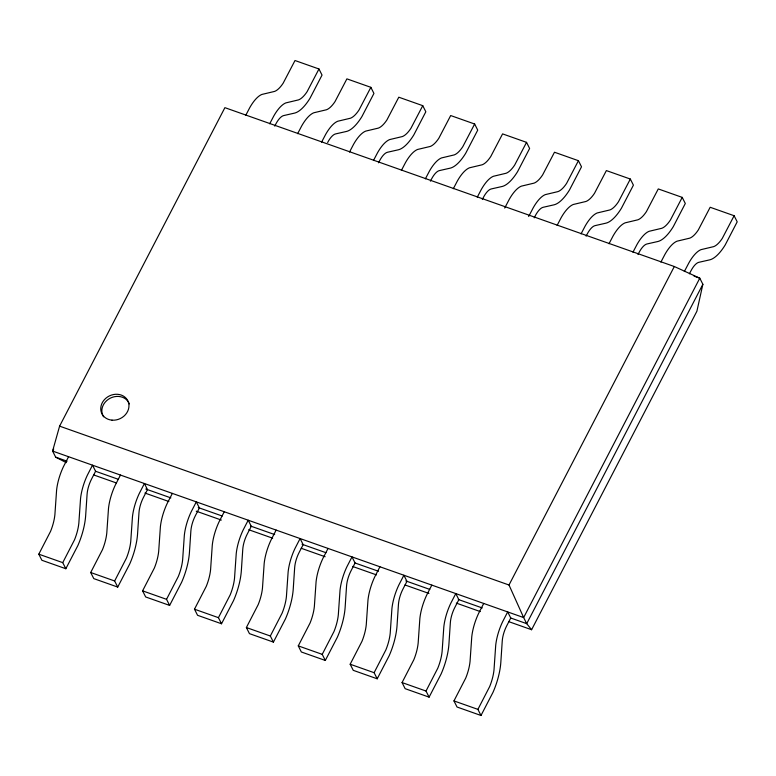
<?xml version="1.0" encoding="UTF-8"?>
<svg xmlns="http://www.w3.org/2000/svg" width="776" height="776" viewBox="0 0 776 776"><rect width="100%" height="100%" fill="white"/><g stroke="black" fill="none" stroke-linecap="round" stroke-linejoin="round"><path stroke-width="1.16" d="M66.28 462.641L55.678 457.161L52.593 451.069L59.597 426.15L224.894 107.66L674.315 266.517L699.787 278.186L702.872 284.278L696.897 311.234L531.599 629.724L508.784 621.654M53.709 448.916L52.593 451.069L523.645 617.57L526.72 623.662L531.599 629.724M68.569 456.715L63.477 466.589A30.865 11.805 -70.5 0 0 56.609 489.995L54.892 514.731A25.977 9.933 -70.5 0 1 50.585 531.308L38.8 554.171L41.885 560.272L65.834 568.73L77.843 545.596A39.731 15.19 -70.5 0 0 85.68 515.419L87.077 494.36A17.111 6.538 -70.5 0 1 91.597 478.986L95.593 471.274L92.519 465.173L87.426 475.058A30.865 11.805 -70.5 0 0 80.558 498.464L78.842 523.199A25.977 9.933 -70.5 0 1 74.535 539.776L62.749 562.639L65.834 568.73M245.74 115.343L249.833 107.524A30.865 11.805 -70.5 0 1 261.91 94.429L274.597 91.413A25.977 9.933 -70.5 0 0 283.143 83.226L295.006 60.518L318.965 68.986L322.04 75.088L310.031 98.222A39.731 15.19 -70.5 0 1 294.482 113.121L283.676 115.576A17.111 6.538 -70.5 0 0 275.742 124.179L274.743 126.11M269.689 123.801L273.792 115.993A30.865 11.805 -70.5 0 1 285.859 102.898L298.547 99.881A25.977 9.933 -70.5 0 0 307.102 91.684L318.965 68.986M120.464 475.058L115.372 484.932A30.865 11.805 -70.5 0 0 108.504 508.338L106.787 533.073A25.977 9.933 -70.5 0 1 102.481 549.66L90.695 572.513L93.78 578.615L117.729 587.073L129.737 563.939A39.731 15.19 -70.5 0 0 137.575 533.762L138.972 512.703A17.111 6.538 -70.5 0 1 143.492 497.329L147.489 489.617L144.414 483.526L139.321 493.4A30.865 11.805 -70.5 0 0 132.454 516.806L130.737 541.541A25.977 9.933 -70.5 0 1 126.43 558.119L114.644 580.981L117.729 587.073M297.635 133.685L301.728 125.867A30.865 11.805 -70.5 0 1 313.805 112.772L326.492 109.755A25.977 9.933 -70.5 0 0 335.038 101.569L346.901 78.861L370.86 87.329L373.935 93.43L361.926 116.565A39.731 15.19 -70.5 0 1 346.377 131.474L335.571 133.918A17.111 6.538 -70.5 0 0 327.637 142.522M321.584 142.154L325.687 134.335A30.865 11.805 -70.5 0 1 337.754 121.24L350.442 118.224A25.977 9.933 -70.5 0 0 358.997 110.027L370.86 87.329M172.359 493.4L167.267 503.275A30.865 11.805 -70.5 0 0 160.399 526.681L158.682 551.416A25.977 9.933 -70.5 0 1 154.375 568.003L142.59 590.856L145.675 596.957L169.624 605.416L181.632 582.281A39.731 15.19 -70.5 0 0 189.47 552.114L190.867 531.046A17.111 6.538 -70.5 0 1 195.387 515.671L199.383 507.96L196.309 501.868L191.216 511.743A30.865 11.805 -70.5 0 0 184.349 535.149L182.632 559.884A25.977 9.933 -70.5 0 1 178.325 576.461L166.539 599.324L169.624 605.416M349.53 152.028L353.623 144.21A30.865 11.805 -70.5 0 1 365.7 131.115L378.387 128.098A25.977 9.933 -70.5 0 0 386.933 119.911L398.796 97.204L422.755 105.672L425.83 111.773L413.821 134.908A39.731 15.19 -70.5 0 1 398.272 149.816L387.466 152.261A17.111 6.538 -70.5 0 0 379.532 160.865L378.533 162.795M373.479 160.496L377.582 152.678A30.865 11.805 -70.5 0 1 389.649 139.583L402.337 136.566A25.977 9.933 -70.5 0 0 410.892 128.37L422.755 105.672M224.254 511.743L219.162 521.617A30.865 11.805 -70.5 0 0 212.294 545.024L210.577 569.759A25.977 9.933 -70.5 0 1 206.27 586.346L194.485 609.199L197.57 615.3L221.519 623.768L233.528 600.624A39.731 15.19 -70.5 0 0 241.365 570.457L242.762 549.389A17.111 6.538 -70.5 0 1 247.282 534.014L251.279 526.303L248.204 520.211L243.111 530.086A30.865 11.805 -70.5 0 0 236.244 553.492L234.527 578.227A25.977 9.933 -70.5 0 1 230.22 594.804L218.434 617.667L221.519 623.768M401.425 170.371L405.518 162.553A30.865 11.805 -70.5 0 1 417.595 149.458L430.282 146.441A25.977 9.933 -70.5 0 0 438.828 138.254L450.691 115.546L474.65 124.014L477.725 130.116L465.716 153.25A39.731 15.19 -70.5 0 1 450.167 168.159L439.361 170.604A17.111 6.538 -70.5 0 0 431.427 179.207L430.428 181.138M425.374 178.839L429.477 171.021A30.865 11.805 -70.5 0 1 441.544 157.926L454.232 154.909A25.977 9.933 -70.5 0 0 462.787 146.713L474.65 124.014M276.149 530.086L271.057 539.97A30.865 11.805 -70.5 0 0 264.189 563.366L262.472 588.101A25.977 9.933 -70.5 0 1 258.165 604.688L246.38 627.542L249.455 633.643L273.414 642.111L285.423 618.967A39.731 15.19 -70.5 0 0 293.26 588.8L294.657 567.731A17.111 6.538 -70.5 0 1 299.177 552.357L303.173 544.645L300.099 538.554L295.006 548.428A30.865 11.805 -70.5 0 0 288.139 571.834L286.422 596.569A25.977 9.933 -70.5 0 1 282.115 613.147L270.329 636.01L273.414 642.111M453.32 188.714L457.413 180.905A30.865 11.805 -70.5 0 1 469.49 167.8L482.177 164.784A25.977 9.933 -70.5 0 0 490.723 156.597L502.586 133.889L526.545 142.357L529.62 148.459L517.611 171.593A39.731 15.19 -70.5 0 1 502.062 186.502L491.256 188.946A17.111 6.538 -70.5 0 0 483.322 197.55L482.323 199.481M477.269 197.182L481.372 189.363A30.865 11.805 -70.5 0 1 493.439 176.268L506.127 173.252A25.977 9.933 -70.5 0 0 514.682 165.055L526.545 142.357M328.044 548.428L322.952 558.313A30.865 11.805 -70.5 0 0 316.084 581.709L314.367 606.444A25.977 9.933 -70.5 0 1 310.06 623.031L298.275 645.884L301.35 651.986L325.309 660.454L337.317 637.309A39.731 15.19 -70.5 0 0 345.155 607.142L346.552 586.074A17.111 6.538 -70.5 0 1 351.072 570.709L355.069 562.988L351.994 556.896L346.901 566.771A30.865 11.805 -70.5 0 0 340.034 590.177L338.317 614.912A25.977 9.933 -70.5 0 1 334.01 631.489L322.224 654.352L325.309 660.454M504.701 208.046L509.308 199.248A30.865 11.805 -70.5 0 1 521.385 186.143L534.072 183.126A25.977 9.933 -70.5 0 0 542.618 174.939L554.481 152.232L578.43 160.7L581.515 166.801L569.506 189.936A39.731 15.19 -70.5 0 1 553.948 204.845L543.152 207.289A17.111 6.538 -70.5 0 0 535.217 215.893L534.218 217.823M528.65 216.514L533.267 207.706A30.865 11.805 -70.5 0 1 545.334 194.611L558.022 191.594A25.977 9.933 -70.5 0 0 566.577 183.408L578.43 160.7M379.93 566.771L374.847 576.655A30.865 11.805 -70.5 0 0 367.979 600.052L366.262 624.787A25.977 9.933 -70.5 0 1 361.955 641.374L350.17 664.227L353.245 670.328L377.204 678.796L389.212 655.652A39.731 15.19 -70.5 0 0 397.05 625.485L398.447 604.417A17.111 6.538 -70.5 0 1 402.967 589.052L406.964 581.331L403.889 575.239L398.796 585.114A30.865 11.805 -70.5 0 0 391.928 608.52L390.212 633.255A25.977 9.933 -70.5 0 1 385.905 649.842L374.119 672.695L377.204 678.796M557.11 225.399L561.203 217.59A30.865 11.805 -70.5 0 1 573.28 204.486L585.967 201.469A25.977 9.933 -70.5 0 0 594.513 193.282L606.376 170.584L630.325 179.043L633.41 185.144L621.401 208.278A39.731 15.19 -70.5 0 1 605.843 223.187L595.047 225.632A17.111 6.538 -70.5 0 0 587.112 234.236L586.113 236.166M581.059 233.867L585.162 226.049A30.865 11.805 -70.5 0 1 597.229 212.954L609.917 209.937A25.977 9.933 -70.5 0 0 618.472 201.75L630.325 179.043M431.825 585.114L426.742 594.998A30.865 11.805 -70.5 0 0 419.874 618.394L418.157 643.129A25.977 9.933 -70.5 0 1 413.85 659.716L402.065 682.57L405.14 688.671L429.099 697.139L441.108 673.995A39.731 15.19 -70.5 0 0 448.945 643.828L450.342 622.759A17.111 6.538 -70.5 0 1 454.862 607.395L458.858 599.673L455.784 593.582L450.691 603.456A30.865 11.805 -70.5 0 0 443.824 626.862L442.107 651.597A25.977 9.933 -70.5 0 1 437.8 668.184L426.014 691.038L429.099 697.139M609.005 243.742L613.098 235.933A30.865 11.805 -70.5 0 1 625.175 222.828L637.862 219.812A25.977 9.933 -70.5 0 0 646.408 211.625L658.271 188.927L682.22 197.385L685.305 203.487L673.296 226.631A39.731 15.19 -70.5 0 1 657.738 241.53L646.942 243.974A17.111 6.538 -70.5 0 0 639.007 252.578L638.008 254.509M632.954 252.21L637.057 244.391A30.865 11.805 -70.5 0 1 649.124 231.296L661.812 228.28A25.977 9.933 -70.5 0 0 670.367 220.093L682.22 197.385M483.72 603.456L478.637 613.341A30.865 11.805 -70.5 0 0 471.769 636.737L470.052 661.472A25.977 9.933 -70.5 0 1 465.745 678.059L453.96 700.912L457.035 707.014L480.994 715.482L493.002 692.337A39.731 15.19 -70.5 0 0 500.84 662.17L502.237 641.102A17.111 6.538 -70.5 0 1 506.757 625.737L510.753 618.016L507.679 611.924L502.586 621.799A30.865 11.805 -70.5 0 0 495.719 645.205L494.002 669.94A25.977 9.933 -70.5 0 1 489.695 686.527L477.909 709.38L480.994 715.482M660.9 262.084L664.993 254.276A30.865 11.805 -70.5 0 1 677.07 241.171L689.757 238.154A25.977 9.933 -70.5 0 0 698.303 229.968L710.166 207.27L734.115 215.728L737.2 221.829L725.191 244.974A39.731 15.19 -70.5 0 1 709.633 259.873L698.837 262.317A17.111 6.538 -70.5 0 0 690.902 270.921L689.398 273.812M694.083 276.169L699.787 278.186L523.645 617.57L509.007 585.007L674.315 266.517M684.335 271.542L688.952 262.744A30.865 11.805 -70.5 0 1 701.019 249.639L713.707 246.623A25.977 9.933 -70.5 0 0 722.262 238.436L734.115 215.728M702.872 284.278L526.72 623.662L510.753 618.016M59.597 426.15L509.007 585.007M55.678 457.161L67.085 461.196M95.593 471.274L118.408 479.335M145.781 489.016L170.875 497.882M198.249 507.562L222.198 516.021M250.716 526.099L274.665 534.567M302.039 544.248L325.988 552.716M354.496 562.794L378.455 571.252M405.829 580.933L429.778 589.401M458.286 599.479L482.245 607.938M93.586 474.902L116.4 482.963M144.918 493.041L168.867 501.509M196.25 511.18L221.344 520.056M248.718 529.727L272.667 538.195M301.185 548.273L325.144 556.741M352.517 566.422L376.467 574.89M404.985 584.968L428.944 593.436M456.317 603.107L480.266 611.575M38.8 554.171L62.749 562.639M90.695 572.513L114.644 580.981M142.59 590.856L166.539 599.324M194.485 609.199L218.434 617.667M246.38 627.542L270.329 636.01M298.275 645.884L322.224 654.352M350.17 664.227L374.119 672.695M402.065 682.57L426.014 691.038M453.96 700.912L477.909 709.38M103.538 416.809A14.482 12.561 -26.8 0 1 110.357 398.127A14.482 12.561 -26.8 0 1 129.349 403.918M112.016 420.155A14.482 12.561 -26.8 0 0 128.253 401.764A14.482 12.561 -26.8 0 0 104.314 399.766A14.482 12.561 -26.8 0 0 112.016 420.155"/></g></svg>
